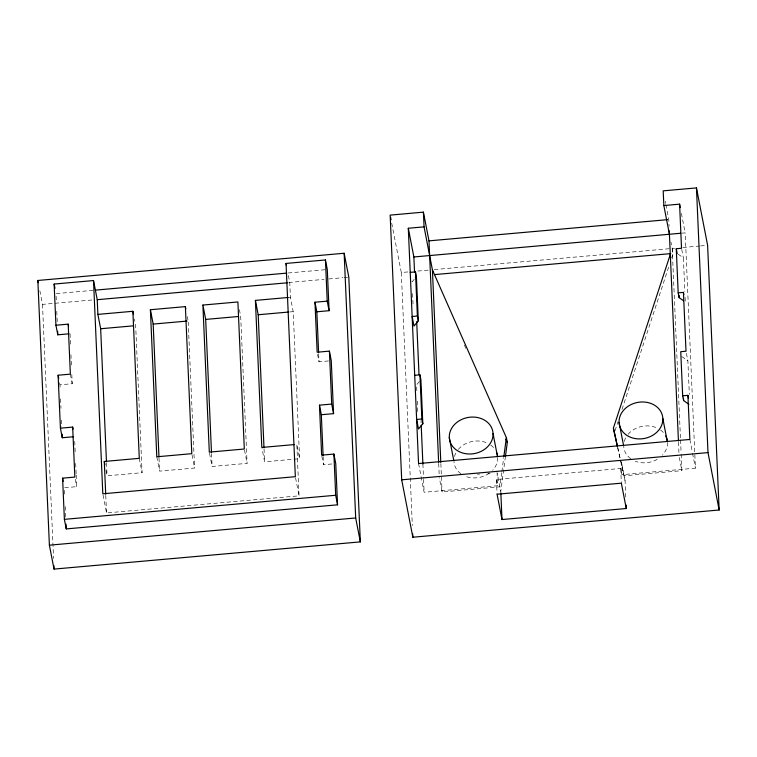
<?xml version="1.0" encoding="UTF-8"?>
<svg xmlns="http://www.w3.org/2000/svg" width="757" height="757" viewBox="0 0 757 757"><rect width="100%" height="100%" fill="white"/><g stroke="black" fill="none" stroke-linecap="round" stroke-linejoin="round"><path stroke-width="0.57" stroke-dasharray="3.79 2.84" d="M501.711 472.765L499.847 486.808L442.088 491.974L439.306 477.62M501.863 471.592L503.727 457.54M505.43 456.48L500.774 491.596L497.283 473.589M615.053 430.676L617.996 421.696M622.036 409.357L669.093 265.745M671.667 257.891L673.143 253.396L670.92 241.985M414.24 279.324L412.082 281.945L411.666 279.825M419.444 381.396L416.568 384.887L416.823 390.697M681.802 233.165L685.17 232.863L695.428 468.167L621.913 474.686L620.702 468.469L496.431 479.503L497.075 494.217M93.064 290.338L55.999 293.631L56.302 300.69M324.98 269.738L287.906 273.012L289.77 282.579L290.414 297.293L293.196 311.647L299.611 458.704L264.6 461.808L262.026 448.56M39.847 290.726L42.496 304.39L93.158 299.886M288.72 282.512L324.062 279.371M328.775 278.954L342.912 277.705M344.094 277.592L347.624 277.28M391.719 223.154L401.314 272.52L408.383 271.886M417.807 271.053L428.405 270.107M434.3 269.587L671.099 248.551M672.273 248.447L674.629 248.239M682.88 247.501L699.373 246.034M700.547 245.93L707.615 245.306M288.076 297.501L290.414 297.293M289.694 311.95L293.196 311.647M59.557 382.682L59.964 384.802L72.218 383.714L71.811 374.412M317.571 354.352L319.009 361.789L330.156 360.805M105.999 470.286L107.078 475.803L142.079 472.699L135.673 325.642L134.386 319.019M156.794 456.793L159.585 471.138L194.587 468.034L188.228 322.151M209.519 453.225L212.092 466.473L247.094 463.369L240.688 316.312L239.401 309.679M76.202 475.027L76.703 486.656L64.449 487.745L64.809 495.977M321.848 456.225L323.494 464.722L333.525 463.833M477.43 474.232L479.739 474.033M487.82 473.314L490.139 473.106M103.028 494.917L106.529 512.934L299.062 495.826L296.82 444.35L299.611 458.704M418.555 463.558L424.128 492.268L497.642 485.729L497.065 472.491M681.168 454.134L681.887 470.674L624.118 475.765L620.541 459.887M678.083 254.144L683.382 257.844L684.848 291.511M681.688 356.471L687.867 360.786L689.334 394.454M464.363 345.041L465.792 348.286M617.731 447.415L620.286 458.761M617.636 447.661L625.045 480.553L625.869 499.194M681.385 213.342L685.17 232.863M681.726 249.337L683.382 257.844M665.214 201.182L665.658 203.482M665.876 204.627L668.781 219.558L669.074 226.343M686.419 353.349L687.867 360.786M689.854 439.457L692.305 452.09M692.532 453.235L695.428 468.167M679.313 457.427L681.887 470.674M625.045 480.553L621.336 461.448L621.913 474.686M496.431 479.503L497.642 485.729M295.561 477.809L299.062 495.826M244.52 450.122L247.094 463.369M187.32 316.558L187.963 319.87M192.013 454.787L194.587 468.034M139.288 458.345L142.079 472.699M70.363 374.147L72.218 383.714M75.255 479.209L76.703 486.656M685.094 297.312L685.303 301.958M672.216 248.608L680.496 438.776M680.552 439.959L681.111 452.951M678.48 442.145L678.944 452.781M620.702 468.469L621.346 483.174M438.691 463.454L439.202 475.264M421.006 420.504L421.11 422.851M422.898 464.032L423.513 478.15M423.57 479.323L424.128 492.268M412.584 293.555L413.038 304.002M417.277 401.144L417.732 411.59M401.314 272.52L412.338 525.462M318.659 353.651L319.009 361.789M323.144 456.585L323.494 464.722M264.042 448.873L264.6 461.808M211.525 453.538L212.092 466.473M159.017 458.203L159.585 471.138M106.51 462.868L107.078 475.803M105.762 495.381L106.529 512.934M70.041 333.723L70.496 344.189M70.95 354.645L71.413 365.111M74.725 441.303L75.236 452.932M75.691 463.398L76.145 473.863M56.766 311.278L57.229 321.867M59.964 384.802L60.068 387.158M60.579 398.92L60.995 408.335M61.506 420.097L61.809 427.156M65.272 506.565L65.736 517.154M42.496 304.39L53.577 558.505M440.858 463.625L442.088 491.974M667.475 442.429A22.019 18.338 -11 0 1 662.394 455.231M657.237 459.319A22.019 18.338 -11 0 1 635.35 461.259M630.695 458.742A22.019 18.338 -11 0 1 623.721 446.318M624.26 441.492A22.019 18.338 -11 0 1 626.247 436.865M628.092 434.31A22.019 18.338 -11 0 1 657.805 428.358M660.501 429.995A22.019 18.338 -11 0 1 664.144 433.496M497.699 457.512A22.019 18.338 -11 0 1 492.608 470.315M489.325 473.182A22.019 18.338 -11 0 1 465.574 476.342M460.918 473.825A22.019 18.338 -11 0 1 453.945 461.392M454.474 456.575A22.019 18.338 -11 0 1 456.471 451.948M458.316 449.393A22.019 18.338 -11 0 1 488.028 443.432M490.725 445.078A22.019 18.338 -11 0 1 493.734 447.813"/><path stroke-width="1.14" d="M503.878 456.376L506.367 437.641L432.417 269.918L440.801 462.451M505.43 456.48L507.294 442.429L506.367 437.641M617.381 446.526L613.388 428.131L670.371 254.22M418.328 320.817L414.003 326.059L412.139 316.502L417.391 316.029L418.328 320.817L416.397 276.693L415.47 271.914L410.218 272.378M422.813 423.759L418.489 429.011L416.634 419.444L421.876 418.971L422.813 423.759L420.892 379.645L419.955 374.857L414.704 375.321M438.634 462.272L428.992 240.858L423.409 212.149L390.158 215.12L401.693 479.824L412.849 537.224L719.15 510.01L707.615 245.306L696.459 187.906L663.198 190.849L663.842 205.554L669.425 234.263M663.842 205.554L679.597 204.153L681.518 248.277L676.266 248.741L678.187 292.864L683.439 292.391L686.003 351.22L680.751 351.693L682.672 395.807L687.924 395.343L689.854 439.457L418.555 463.558L408.297 228.254L424.052 226.863L432.796 271.829M428.992 240.858L667.608 219.662M37.85 280.469L344.151 253.254L348.807 277.176L360.341 541.88L54.031 569.094L49.385 545.172L37.85 280.469L38.295 282.749M68.925 333.818L57.787 334.812L55.933 325.236L54.135 284.064L93.518 280.554L97.237 299.696L97.88 314.392L100.662 328.746L106.463 461.694M93.518 280.554L102.81 493.791L295.344 476.683L286.042 263.436L325.434 259.963L327.298 269.53L329.087 310.701L316.833 311.789L314.978 302.223L327.223 301.135L329.087 310.701M408.297 228.254L413.88 256.964L680.675 233.26M95.382 290.13L286.733 273.116M97.237 299.696L287.423 282.787M434.527 274.602L670.787 253.604M97.88 314.392L132.882 311.288L133.525 314.6M185.389 306.623L191.795 453.68L156.794 456.793L150.388 309.727L185.389 306.623L185.825 308.828M202.895 305.062L237.897 301.958L244.312 449.015L209.301 452.128L202.895 305.062L205.686 319.416L211.477 452.355M294.482 444.558L261.808 447.463L255.402 300.397L288.076 297.501M55.933 325.236L68.177 324.147L68.594 326.276M100.662 328.746L133.336 325.841M150.388 309.727L153.179 324.081L187.017 321.082M205.686 319.416L238.36 316.511M255.402 300.397L258.194 314.751L288.531 312.054M73.41 436.751L62.273 437.745L60.418 428.178L58.109 375.235L70.363 374.147L68.177 324.147M333.572 413.644L331.708 404.068L319.463 405.156L321.318 414.732L333.572 413.644L331.263 360.701L329.409 351.134L317.155 352.223L314.978 302.223M60.418 428.178L72.663 427.09L73.079 429.21M105.715 494.217L104.286 461.458L139.288 458.345L132.882 311.288M319.463 405.156L321.64 455.156L333.894 454.068L335.748 463.634L337.546 504.824L66.247 528.916L64.383 519.349L62.594 478.169L74.848 477.08L72.663 427.09M401.693 479.824L707.994 452.61L719.15 510.01M64.383 519.349L335.682 495.258L337.546 504.824M49.385 545.172L355.686 517.968L360.341 541.88M626.276 508.515L621.346 483.174L497.075 494.217L501.995 519.548L626.276 508.515L626.124 505.014M678.187 292.864L679.124 297.643L683.533 300.728M682.672 395.807L683.609 400.585L688.908 404.285M505.865 439.183L507.294 442.429M613.388 428.131L617.475 446.28M679.597 204.153L680.269 207.598M676.266 248.741L677.193 253.529M683.439 292.391L683.855 294.52M687.924 395.343L688.548 398.532M662.829 418.507A22.019 18.338 -11 0 1 630.704 437.338A22.019 18.338 -11 0 1 629.313 405.506A22.019 18.338 -11 0 1 662.829 418.507L667.258 441.284M619.075 422.397L623.503 445.173M493.053 433.591A22.019 18.338 -11 0 1 460.928 452.421A22.019 18.338 -11 0 1 459.537 420.589A22.019 18.338 -11 0 1 493.053 433.591L497.472 456.367M449.289 437.48L453.717 460.256M390.603 217.41L391.047 219.71M286.042 263.436L286.458 265.565M104.286 461.458L104.93 464.77M54.135 284.064L54.968 288.322M58.109 375.235L58.724 378.424M62.594 478.169L63.209 481.367M696.459 187.906L707.994 452.61M679.02 295.325L679.124 297.643M683.505 398.267L683.609 400.585M669.273 230.866L678.433 440.962M500.831 492.76L501.995 519.548M423.409 212.149L424.052 226.863M415.47 271.914L417.391 316.029M419.955 374.857L421.876 418.971M413.88 256.964L414.543 272.255M416.7 321.668L419 374.62M421.204 425.207L422.898 464.032M412.688 533.694L412.849 537.224M344.151 253.254L355.686 517.968M329.409 351.134L331.708 404.068M333.894 454.068L335.682 495.258M316.833 311.789L318.612 352.488M321.318 414.732L323.097 455.421M258.194 314.751L263.985 447.69M153.179 324.081L158.97 457.02M57.636 331.282L57.787 334.812M62.121 434.215L62.273 437.745M66.039 524.213L66.247 528.916M53.879 565.564L54.031 569.094M325.434 259.963L327.223 301.135M665.744 435.966A22.019 18.338 -11 0 1 667.409 441.473M496.743 452.818A22.019 18.338 -11 0 1 497.623 456.556"/></g></svg>
